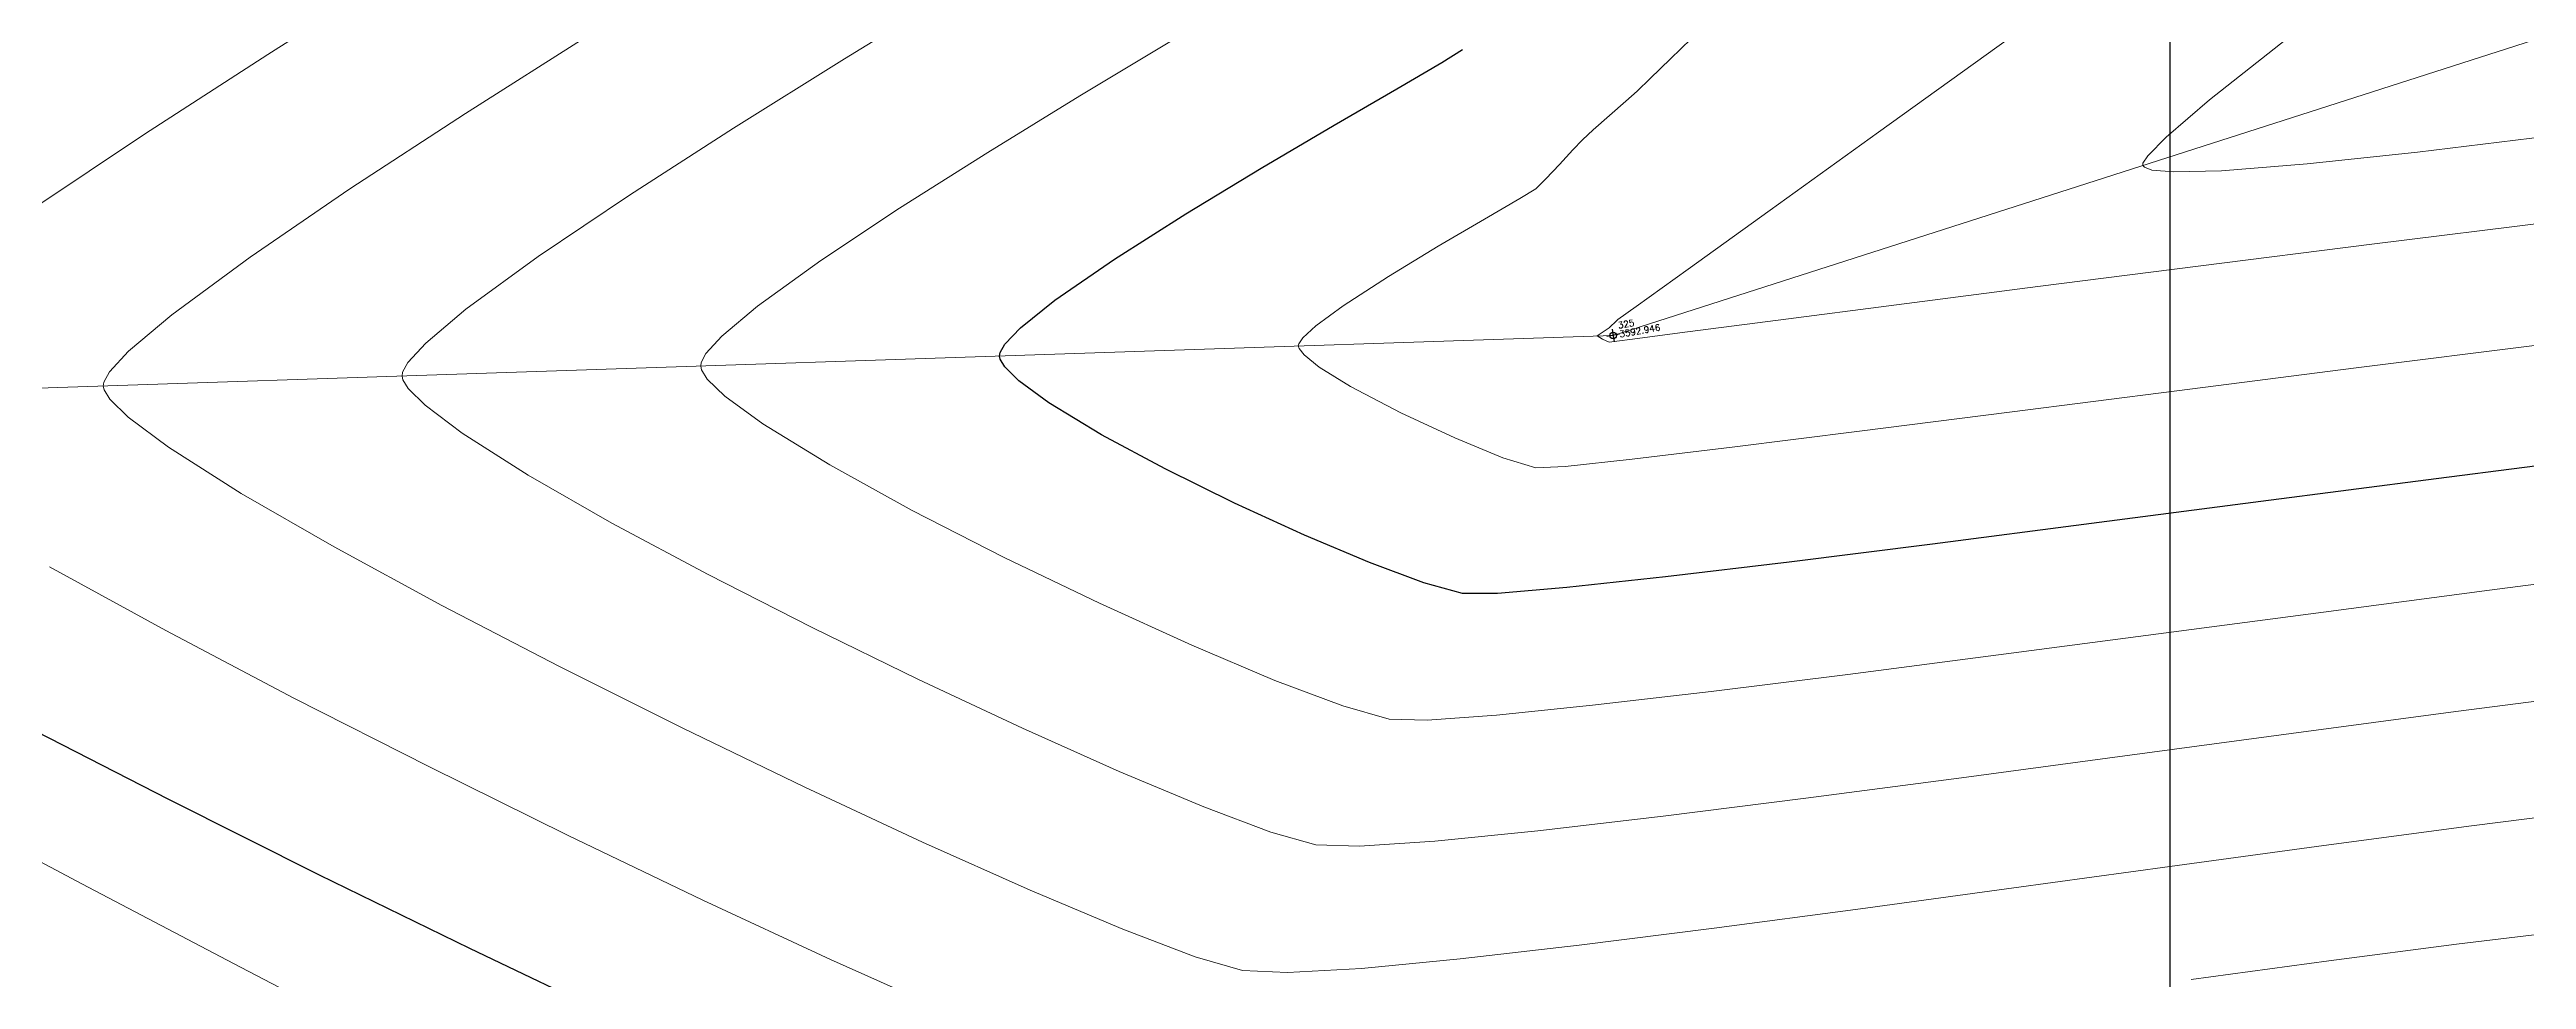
# Model space of a CAD drawing. Header units: millimetres. Extents: x 736950 to 740938, y 8500595 to 8502163.
# Drawn here: x 737866.97 to 737905.55, y 8501228.97 to 8501243.46 of the extents above; entities that cross this region are included whole.
import ezdxf

# ---------------------------------------------------------------- set-up
doc = ezdxf.new("R2010")
doc.units = ezdxf.units.MM
for name, color, linetype, lineweight in [('CONT-MJR', 80, 'Continuous', 30), ('CONT-MNR', 96, 'Continuous', 15), ('COTAS', 40, 'Continuous', 5), ('pista', 251, 'Continuous', 5), ('saiwite', 5, 'Continuous', 5)]:
    doc.layers.add(name, color=color, linetype=linetype, lineweight=lineweight)
doc.layers.add('Cuadricula Coordenadas', color=5, linetype='Continuous')
doc.styles.add('5mm', font='arial.ttf', dxfattribs={"height": 3})
doc.styles.add('COTAS', font='arial.ttf')
doc.dimstyles.new('Copy of GenDist', dxfattribs={"dimtxt": 2, "dimasz": 2, "dimexe": 0.18, "dimexo": 0.0625, "dimgap": 1, "dimtad": 2, "dimdec": 3, "dimzin": 1, "dimdsep": 46, "dimtxsty": 'COTAS', "dimcen": 0.09, "dimadec": 3, "dimazin": 0, "dimtfac": 1, "dimtdec": 3, "dimtofl": 0, "dimtmove": 0, "dimatfit": 3, "dimfxl": 1, "dimtolj": 1, "dimtzin": 0, "dimarcsym": 0})

# ---------------------------------------------------------------- blocks, each defined once
blk = doc.blocks.new('*D155')
at = {"layer": 'COTAS', "color": 0, "lineweight": -2, "transparency": 16777216}
for p, q in [((737966.6579041376, 8501242.309450852), (737966.4448905829, 8501243.199841607)), ((737894.410769413, 8501225.781604614), (737964.5416599361, 8501242.55944087)), ((737892.6367909918, 8501224.600933155), (737892.4237774368, 8501225.491323913))]:
    blk.add_line(p, q, dxfattribs=at)
at = {"layer": 'COTAS', "color": 0, "transparency": 16777216}
for points in [[(737964.4641031495, 8501242.883626089), (737964.6192167227, 8501242.235255651), (737966.4867712476, 8501243.024781588)], [(737894.3332126264, 8501226.105789833), (737894.4883261996, 8501225.457419395), (737892.4656581015, 8501225.316263894)]]:
    blk.add_solid(points, dxfattribs=at)
at = {"layer": 'Defpoints', "color": 0, "transparency": 16777216}
for p in [(737966.4867712476, 8501243.024781588), (737966.6724460351, 8501242.248666123), (737892.6513328892, 8501224.540148428)]:
    blk.add_point(p, dxfattribs=at)
at = {"layer": 'COTAS', "color": 0, "transparency": 16777216, "insert": (737929.0059539131, 8501236.13619969), "char_height": 2, "attachment_point": 5, "rotation": 13.45433814943491, "style": 'COTAS'}
blk.add_mtext('\\A1;76.110', dxfattribs=at)

msp = doc.modelspace()

# ---------------------------------------------------------------- hatches: boundary and pattern name
at = {"layer": 'pista'}
h = msp.add_hatch(dxfattribs=at)
h.set_pattern_fill('HONEY', color=256, scale=3, angle=9.94991650582834, style=0)
h.set_pattern_definition([(9.94991650582834, (1479841.21072825, -18.49207214638591), (0.4979252195647159, 0.4170677100899267), [0.375, -0.75]), (129.9499165058283, (1479841.21072825, -18.49207214638591), (-0.6101538418184378, 0.222682034283025), [0.3749999999999999, -0.7499999999999998]), (69.94991650582834, (1479841.21072825, -18.49207214638591), (-0.112228622253722, 0.6397497443729518), [-0.75, 0.375])])
h.paths.add_polyline_path([(737744.7999806425, 8501250.923935566), (737743.4751223363, 8501250.754223157), (737756.465848178, 8501242.026572531), (737763.5739612179, 8501242.006896213), (737770.002546867, 8501243.455222024), (737769.8468594846, 8501244.342704736), (737763.4750639071, 8501242.907173423), (737756.7405500773, 8501242.925815564)])
h.paths.add_polyline_path([(737794.2809870465, 8501256.017245878), (737809.7820272583, 8501263.709828075), (737823.391616501, 8501273.483615467), (737837.0791595323, 8501280.557800073), (737851.5530432165, 8501285.77819753), (737870.8510758049, 8501293.050216693, -0.9976846880626209), (737871.0089264096, 8501292.63424804), (737865.2748787645, 8501289.581801567, 0.7845063948290762), (737866.1540430214, 8501286.121818589), (737883.2588851704, 8501291.348365877), (737897.4188924351, 8501296.516943583), (737903.2981396064, 8501301.44146652, -0.5512150924587264), (737904.1219025984, 8501301.177325813), (737906.855912117, 8501297.98174819, 0.5618964424650519), (737910.2738656431, 8501298.536066804), (737914.22079628, 8501308.558674501), (737925.6412323939, 8501300.72656757, 0.340189525830376), (737928.7023693406, 8501300.894137181), (737936.9171069289, 8501306.117412793, -0.358727273887905), (737938.1716059428, 8501305.962964654), (737943.1732157968, 8501301.051021611, 0.3417074120720416), (737946.0555081918, 8501300.709858142), (737955.8779356404, 8501307.072689936), (737971.8320576148, 8501314.464803053), (737988.5677626224, 8501323.411181662), (738023.1375471824, 8501336.282937778), (738044.4246208373, 8501357.728329657), (738061.4456776979, 8501362.208386911), (738078.9085143938, 8501363.070318012), (738112.0997810266, 8501372.051506756), (738118.6561313582, 8501373.365123207), (738128.3493353954, 8501376.976906104), (738155.2251721952, 8501366.826195797), (738176.6167526407, 8501363.543890122), (738193.8053773039, 8501353.328603027), (738204.7313956148, 8501340.877429372), (738207.705198212, 8501335.751671141), (738214.35685511, 8501331.742925933), (738229.9282901662, 8501313.374534177), (738233.5603594936, 8501308.186787868), (738234.53883727, 8501308.358438132), (738230.6417003467, 8501313.924784988), (738214.9478837823, 8501332.43754055), (738208.3676942562, 8501336.403214611), (738205.4657963786, 8501341.405035153), (738194.387784551, 8501354.029418997), (738176.9261677533, 8501364.406946706), (738155.4549153853, 8501367.70147717), (738128.3514754312, 8501377.93815071), (738118.4090486554, 8501374.233504975), (738111.8936108743, 8501372.928085677), (738078.7671659255, 8501363.964436961), (738061.3074614278, 8501363.102660457), (738043.958527311, 8501358.536303693), (738022.6381405202, 8501337.057350922), (737988.196920163, 8501324.233464561), (737971.4304040315, 8501315.270615296), (737955.4419368334, 8501307.862588815), (737945.5806043665, 8501301.47455489, -0.3391433520832071), (737943.8038299843, 8501301.693147572), (737938.8116631231, 8501306.59581691, 0.3560082385246841), (737936.4342009705, 8501306.876887502), (737928.158540546, 8501301.61487459, -0.3502196171718997), (737926.1502499409, 8501301.468794718), (737914.5128481541, 8501309.44969617, 0.4302069892023044), (737913.4330382891, 8501309.014522241), (737909.4507249827, 8501298.90206584, -0.5704007069138802), (737907.5397775185, 8501298.566836312), (737904.9064502402, 8501301.644734057, 0.4931454261128044), (737902.7202336333, 8501302.131411942), (737896.9620044216, 8501297.308254998), (737882.9728831241, 8501292.20205278), (737866.0373022418, 8501287.027224885, -0.7384715771871906), (737865.6977918843, 8501288.787355538), (737871.5108758068, 8501291.881875956, 0.9119586051647783), (737870.5337161538, 8501293.892406015), (737851.2416702455, 8501286.62264278), (737836.7183275839, 8501281.384406622), (737822.9200107896, 8501274.252970394), (737809.3164408724, 8501264.483505804), (737793.8201376351, 8501256.79327439), (737778.9884914039, 8501246.402265295), (737769.846859484, 8501244.34270474), (737770.0025468671, 8501243.455222024), (737779.3594973255, 8501245.563292695)])
h.paths.add_polyline_path([(738260.5182952256, 8501271.251537092), (738234.538837269, 8501308.358438132), (738233.56035949, 8501308.186787868), (738259.6897886079, 8501270.86568047), (738269.3749442189, 8501234.589470252), (738274.5057655985, 8501215.583008338), (738279.7983711922, 8501189.602392923), (738280.7089290785, 8501189.641305126), (738275.382018582, 8501215.790318219), (738270.2441657205, 8501234.822827347)])

# ---------------------------------------------------------------- linework, layer by layer
at = {"linetype": 'Continuous', "extrusion": (-0.172787269436437, 0.9849591664230046, 0), "elevation": 8245875.056062789}
msp.add_lwpolyline([(-2195698.799162654, 0), (-2195698.599162654, 0)], dxfattribs=at)
at = {"linetype": 'Continuous', "extrusion": (0.9849591664230046, 0.172787269436437, 0), "elevation": 2195698.699162654}
msp.add_lwpolyline([(8245875.156062787, 0), (8245874.956062788, 0)], dxfattribs=at)
at = {"linetype": 'Continuous'}
msp.add_circle((737891.325392208, 8501239.004381303), 0.05, dxfattribs=at)
at = {"layer": 'CONT-MJR', "extrusion": (0.5041905595950663, -0.8635924267935737, 0), "elevation": -6969572.799800836}
msp.add_lwpolyline([(4923480.835746817, 3595), (4923481.652194894, 3595)], dxfattribs=at)
at = {"layer": 'CONT-MJR', "extrusion": (0.5300893122441954, -0.8479418146573949, 0), "elevation": -6817412.743064079}
msp.add_lwpolyline([(5132104.839335495, 3595), (5132105.218779873, 3595)], dxfattribs=at)
at = {"layer": 'CONT-MJR', "elevation": 3595}
for points in [[(737886.9776178431, 8501242.278398441), (737887.9531441089, 8501242.845625253)], [(737881.7776687597, 8501238.6322909), (737881.7665433834, 8501238.683605831)], [(737881.8485697939, 8501238.513064379), (737881.7776687597, 8501238.6322909)], [(737883.3530829855, 8501237.456785208), (737882.5367761457, 8501237.952453235)], [(737884.3445085048, 8501236.923510954), (737883.3530829855, 8501237.456785208)], [(737906.8949927476, 8501237.123433646), (737904.1455782613, 8501236.770287223)], [(737885.4267964843, 8501236.389471665), (737884.3445085048, 8501236.923510954)], [(737904.1455782613, 8501236.770287223), (737901.4142248189, 8501236.415825753)], [(737886.5156907046, 8501235.891508536), (737885.4267964843, 8501236.389471665)], [(737896.2999386222, 8501235.754610712), (737894.0641246449, 8501235.473683665)], [(737892.140609267, 8501235.243094612), (737890.6029518774, 8501235.075756816)], [(737889.5247118638, 8501234.984583542), (737888.9794486163, 8501234.982488044)], [(737890.6029518774, 8501235.075756816), (737889.5247118638, 8501234.984583542)]]:
    msp.add_lwpolyline(points, dxfattribs=at)
at = {"layer": 'CONT-MJR', "extrusion": (0.5077880196004457, -0.8614820527151202, 0), "elevation": -6948977.481569735}
msp.add_lwpolyline([(4952504.053561137, 3595.00000000001), (4952505.368841499, 3595.00000000001)], dxfattribs=at)
at = {"layer": 'CONT-MJR', "extrusion": (0.5182036128730338, -0.8552572803579838, 0), "elevation": -6888373.668953063}
msp.add_lwpolyline([(5036454.979985136, 3595), (5036456.357080527, 3595)], dxfattribs=at)
at = {"layer": 'CONT-MJR', "extrusion": (-0.5359734678189108, 0.8442348262149407, 0), "elevation": 6781557.027512983}
msp.add_lwpolyline([(-5179386.183392975, 3595), (-5179387.497680812, 3595)], dxfattribs=at)
at = {"layer": 'CONT-MJR', "extrusion": (0.5677179317380503, -0.8232231471375612, 0), "elevation": -6579507.978871259}
msp.add_lwpolyline([(5433748.195590737, 3595.000000000013), (5433749.323450829, 3595.000000000013)], dxfattribs=at)
at = {"layer": 'CONT-MJR', "extrusion": (0.6246386211635455, -0.7809139472124345, 0), "elevation": -6177826.54710595}
msp.add_lwpolyline([(5886424.701140453, 3595.00000000001), (5886425.388212192, 3595.00000000001)], dxfattribs=at)
at = {"layer": 'CONT-MJR', "extrusion": (-0.7222271208618822, 0.6916559736542123, 0), "elevation": 5347014.363924692}
msp.add_lwpolyline([(-6650185.659433842, 3595.00000000001), (-6650186.012459091, 3595.00000000001)], dxfattribs=at)
at = {"layer": 'CONT-MJR', "extrusion": (0.9899330474574939, -0.1415364318877622, 0), "elevation": -472781.4440861759}
msp.add_lwpolyline([(8520094.269617042, 3595), (8520094.323061103, 3595)], dxfattribs=at)
at = {"layer": 'CONT-MJR', "extrusion": (0.8718470826247731, -0.4897781788919066, 0), "elevation": -3520401.154616362}
msp.add_lwpolyline([(7773178.582684574, 3595.00000000001), (7773178.733538314, 3595.00000000001)], dxfattribs=at)
at = {"layer": 'CONT-MJR', "extrusion": (0.7039110827581418, 0.7102881018081749, 0), "elevation": 6557731.77743739}
msp.add_lwpolyline([(5460007.00220724, 3595.000000000003), (5460007.308937013, 3595.000000000003)], dxfattribs=at)
at = {"layer": 'CONT-MJR', "extrusion": (0.5911236187314328, 0.8065809738506458, 0), "elevation": 7293116.581963651}
msp.add_lwpolyline([(4430120.527050869, 3595.000000000011), (4430121.110178735, 3595.000000000011)], dxfattribs=at)
at = {"layer": 'CONT-MJR', "extrusion": (0.1288036503469023, -0.9916701163478272, 0), "elevation": -8335377.709834021}
msp.add_lwpolyline([(1826745.064117927, 3595.000000000013), (1826742.402211548, 3595.000000000013)], dxfattribs=at)
at = {"layer": 'CONT-MJR', "extrusion": (0.1275986070337301, -0.9918258897019435, 0), "elevation": -8337591.175875238}
msp.add_lwpolyline([(1816612.989495226, 3595.000000000013), (1816610.494548066, 3595.000000000013)], dxfattribs=at)
at = {"layer": 'CONT-MJR', "extrusion": (-0.3874829219821705, -0.9218768817863691, 0), "elevation": -8123011.258185327}
msp.add_lwpolyline([(-2613842.106563606, 3595), (-2613843.203504276, 3595)], dxfattribs=at)
at = {"layer": 'CONT-MJR', "extrusion": (0.3480107779277423, 0.9374905324567964, 0), "elevation": 8226620.576266584}
msp.add_lwpolyline([(2266758.091541417, 3595), (2266758.997511148, 3595)], dxfattribs=at)
at = {"layer": 'CONT-MJR', "extrusion": (-0.2693313036820477, -0.9630475839006756, 0), "elevation": -8385830.410864532}
msp.add_lwpolyline([(-1579026.501896011, 3595.000000000013), (-1579027.12821566, 3595.000000000013)], dxfattribs=at)
at = {"layer": 'CONT-MJR', "extrusion": (0.1190267609818892, -0.9928910464749697, 0), "elevation": -8352971.445395397}
msp.add_lwpolyline([(1744522.932293293, 3595.000000000013), (1744520.995005827, 3595.000000000013)], dxfattribs=at)
at = {"layer": 'CONT-MJR', "extrusion": (-0.4572022776383833, -0.8893627366391481, 0), "elevation": -7898034.062290788}
msp.add_lwpolyline([(-3230549.492786753, 3600), (-3230552.054968072, 3600)], dxfattribs=at)
at = {"layer": 'CONT-MJR', "extrusion": (0.447921485801616, 0.8940728955500623, 0), "elevation": 7931228.207922033}
msp.add_lwpolyline([(3148173.225167457, 3600), (3148175.850919394, 3600)], dxfattribs=at)
at = {"layer": 'CONT-MJR', "extrusion": (-0.4394149134116072, -0.898284216643858, 0), "elevation": -7960752.865122201}
msp.add_lwpolyline([(-3072746.872143553, 3600), (-3072749.47925277, 3600)], dxfattribs=at)
at = {"layer": 'CONT-MJR', "extrusion": (-0.4308695064777999, -0.9024142443399137, 0), "elevation": -7989557.748767694}
msp.add_lwpolyline([(-2997050.462775363, 3600.000000000013), (-2997052.96898897, 3600.000000000013)], dxfattribs=at)
at = {"layer": 'CONT-MNR', "extrusion": (0.5360877607270955, -0.8441622550189083, 0), "elevation": -6780865.511211639}
msp.add_lwpolyline([(5180294.842771489, 3599), (5180297.257233769, 3599)], dxfattribs=at)
at = {"layer": 'CONT-MNR'}
for points, elevation in [([(737879.3499815011, 8501243.314456403), (737881.0898328733, 8501244.381858397)], 3597), ([(737873.4469082474, 8501242.460568907), (737875.3962718169, 8501243.698124398)], 3598), ([(737892.2171729599, 8501243.311893452), (737892.5420670365, 8501243.62393919)], 3594), ([(737883.0198960584, 8501242.735158544), (737884.4196176213, 8501243.576142859)], 3596), ([(737891.902161318, 8501243.005761035), (737892.2171729599, 8501243.311893452)], 3594), ([(737891.6997762056, 8501242.811546868), (737891.902161318, 8501243.005761035)], 3594), ([(737881.5857713094, 8501241.85625409), (737883.0198960584, 8501242.735158544)], 3596), ([(737891.2676416059, 8501242.429868793), (737891.5224524651, 8501242.653506048)], 3594), ([(737891.5224524651, 8501242.653506048), (737891.6997762056, 8501242.811546868)], 3594), ([(737876.0020033019, 8501241.190581039), (737877.622775772, 8501242.234212536)], 3597), ([(737890.8466349216, 8501242.05367537), (737891.0156127256, 8501242.207602702)], 3594), ([(737893.7698616264, 8501240.955886008), (737895.4590424505, 8501242.171347583)], 3593), ([(737890.4872665295, 8501241.6678771), (737890.6967603423, 8501241.896329336)], 3594), ([(737903.8555239416, 8501241.859082181), (737902.1352447362, 8501241.675373474)], 3592), ([(737890.2762606668, 8501241.441391228), (737890.4872665295, 8501241.6678771)], 3594), ([(737899.5764551564, 8501241.65180637), (737899.5781339238, 8501241.687069755)], 3592), ([(737899.6002767915, 8501241.62359929), (737899.5764551564, 8501241.65180637)], 3592), ([(737900.0595963869, 8501241.551610744), (737899.7176767732, 8501241.581343595)], 3592), ([(737900.8010172178, 8501241.56989428), (737900.0595963869, 8501241.551610744)], 3592), ([(737874.5814517065, 8501240.23301615), (737876.0020033019, 8501241.190581039)], 3597), ([(737889.8709123173, 8501241.136167968), (737890.1218499396, 8501241.289944274)], 3594), ([(737877.9951696834, 8501239.459021313), (737878.9815889484, 8501240.17148533)], 3596), ([(737887.8237138178, 8501239.922932537), (737888.5987309687, 8501240.392760212)], 3594), ([(737891.6824454088, 8501239.455125248), (737892.4917618793, 8501240.036796886)], 3593), ([(737897.9422913012, 8501239.767386617), (737895.7368831097, 8501239.482803574)], 3593), ([(737895.7368831097, 8501239.482803574), (737893.8929501149, 8501239.24285432)], 3593), ([(737868.200001538, 8501238.757694941), (737868.8732757926, 8501239.326267881)], 3598), ([(737886.4899366258, 8501238.968368834), (737886.6916792424, 8501239.153919142)], 3594), ([(737891.0740884446, 8501238.995948061), (737891.1682129196, 8501239.062922852)], 3593), ([(737891.1605996855, 8501238.944288524), (737891.0740884446, 8501238.995948061)], 3593), ([(737891.2637306388, 8501239.121478477), (737891.3008638417, 8501239.160607021)], 3593), ([(737892.4838637806, 8501239.058322428), (737891.5829955715, 8501238.939991476)], 3593), ([(737893.8929501149, 8501239.24285432), (737892.4838637806, 8501239.058322428)], 3593), ([(737886.4320647477, 8501238.799186017), (737886.4203159141, 8501238.839776944)], 3594), ([(737886.427201096, 8501238.875513503), (737886.4899366258, 8501238.968368834)], 3594), ([(737886.5101763994, 8501238.69952263), (737886.4320647477, 8501238.799186017)], 3594), ([(737886.7463683953, 8501238.511480184), (737886.5101763994, 8501238.69952263)], 3594), ([(737891.2637169515, 8501238.898645043), (737891.1605996855, 8501238.944288524)], 3593), ([(737891.5829955715, 8501238.939991476), (737891.2637169515, 8501238.898645043)], 3593), ([(737905.7991488285, 8501238.864355719), (737902.8983466832, 8501238.498068893)], 3594), ([(737867.8052257912, 8501238.215092488), (737867.8142465075, 8501238.276693158)], 3598), ([(737867.8142465075, 8501238.276693158), (737867.9026238052, 8501238.435685517)], 3598), ([(737872.458998322, 8501238.3712636), (737872.4674024741, 8501238.43066337)], 3597), ([(737872.4674024741, 8501238.43066337), (737872.5502541366, 8501238.581946393)], 3597), ([(737872.5559582654, 8501238.175303891), (737872.4719632976, 8501238.31353648)], 3597), ([(737877.1263969487, 8501238.467492564), (737877.1127708524, 8501238.527434718)], 3596), ([(737902.8983466832, 8501238.498068893), (737900.1049301085, 8501238.14186964)], 3594), ([(737878.0805592302, 8501237.627360022), (737877.4871229723, 8501238.060610773)], 3596), ([(737888.0177454505, 8501237.79844061), (737887.2344409134, 8501238.210239971)], 3594), ([(737900.1049301085, 8501238.14186964), (737897.499650089, 8501237.808687484)], 3594), ([(737879.1224702314, 8501236.98761977), (737878.0805592302, 8501237.627360022)], 3596), ([(737895.1632576095, 8501237.51145195), (737893.1765036545, 8501237.263092564)], 3594), ([(737897.499650089, 8501237.808687484), (737895.1632576095, 8501237.51145195)], 3594), ([(737869.955993057, 8501236.542637944), (737868.8233629662, 8501237.262642073)], 3598), ([(737889.6072367547, 8501237.099799933), (737888.8573175208, 8501237.407025939)], 3594), ([(737891.6201392089, 8501237.076538851), (737890.574915257, 8501236.964720335)], 3594), ([(737893.1765036545, 8501237.263092564), (737891.6201392089, 8501237.076538851)], 3594), ([(737871.4003130848, 8501235.708809447), (737869.955993057, 8501236.542637944)], 3598), ([(737873.0783097498, 8501234.797677774), (737871.4003130848, 8501235.708809447)], 3598), ([(737883.323790205, 8501234.831084995), (737881.8404590758, 8501235.546024123)], 3596), ([(737874.9119697532, 8501233.845764112), (737873.0783097498, 8501234.797677774)], 3598), ([(737870.7763238511, 8501233.355633404), (737868.7777811018, 8501234.407494187)], 3599), ([(737894.9799332956, 8501233.722672878), (737892.8503716373, 8501233.457004633)], 3596), ([(737887.8373144486, 8501233.024409544), (737887.1146501424, 8501233.23119998)], 3596), ([(737891.0037565915, 8501233.241668181), (737889.5076604901, 8501233.089339517)], 3596), ([(737892.8503716373, 8501233.457004633), (737891.0037565915, 8501233.241668181)], 3596), ([(737906.9162783041, 8501233.464778353), (737904.4539131547, 8501233.14473307)], 3597), ([(737883.6315001007, 8501232.212298976), (737882.1245541472, 8501232.885333296)], 3597), ([(737888.4296556652, 8501233.01269464), (737887.8373144486, 8501233.024409544)], 3596), ([(737889.5076604901, 8501233.089339517), (737888.4296556652, 8501233.01269464)], 3596), ([(737901.8883004142, 8501232.80257805), (737899.2948458754, 8501232.453287829)], 3597), ([(737884.9471279123, 8501231.661004039), (737883.6315001007, 8501232.212298976)], 3597), ([(737896.7489553302, 8501232.111836927), (737894.3260345708, 8501231.793199882)], 3597), ([(737894.3260345708, 8501231.793199882), (737892.1014893891, 8501231.512351222)], 3597), ([(737890.1507255774, 8501231.28426548), (737888.5491489271, 8501231.123917181)], 3597), ([(737904.6963994512, 8501231.363765558), (737902.394224806, 8501231.057169123)], 3598), ([(737906.8318292238, 8501231.635083888), (737904.6963994512, 8501231.363765558)], 3598), ([(737877.1435335969, 8501230.207078684), (737875.0355874804, 8501231.219304632)], 3599), ([(737882.242977165, 8501230.36071332), (737880.5667968008, 8501231.110543063)], 3598), ([(737887.3721652312, 8501231.046280859), (737886.6951802808, 8501231.066331044)], 3597), ([(737888.5491489271, 8501231.123917181), (737887.3721652312, 8501231.046280859)], 3597), ([(737899.994286575, 8501230.729827706), (737897.5655660458, 8501230.396274438)], 3598), ([(737869.9437908076, 8501229.16193152), (737867.4709625066, 8501230.46221284)], 3601), ([(737879.1351727399, 8501229.280306384), (737877.1435335969, 8501230.207078684)], 3599), ([(737883.6847543714, 8501229.752707528), (737882.242977165, 8501230.36071332)], 3598), ([(737897.5655660458, 8501230.396274438), (737895.1770445055, 8501230.071042448)], 3598), ([(737884.8141151203, 8501229.323046874), (737883.6847543714, 8501229.752707528)], 3598), ([(737895.1770445055, 8501230.071042448), (737892.8977032411, 8501229.768664867)], 3598), ([(737890.7965235402, 8501229.503674818), (737888.9424866894, 8501229.290605433)], 3598), ([(737885.5530461131, 8501229.108252546), (737884.8141151203, 8501229.323046874)], 3598), ([(737888.9424866894, 8501229.290605433), (737887.4045739765, 8501229.14398984)], 3598)]:
    msp.add_lwpolyline(points, dxfattribs=dict(at, elevation=elevation))
at = {"layer": 'CONT-MNR', "extrusion": (-0.5843429320877019, 0.8115068315911748, 0), "elevation": 6467632.102948488}
msp.add_lwpolyline([(-5566447.982805923, 3593), (-5566450.499802233, 3593)], dxfattribs=at)
at = {"layer": 'CONT-MNR', "extrusion": (0.6189160694293149, -0.7854571274119089, 0), "elevation": -6220663.101483037}
msp.add_lwpolyline([(5841144.999534888, 3592.000000000013), (5841146.62626907, 3592.000000000013)], dxfattribs=at)
at = {"layer": 'CONT-MNR', "extrusion": (0.543884723709023, -0.839159941439032, 0), "elevation": -6732586.47804238}
msp.add_lwpolyline([(5242885.377082113, 3599.000000000003), (5242887.663765573, 3599.000000000003)], dxfattribs=at)
at = {"layer": 'CONT-MNR', "extrusion": (0.5302602253750369, -0.8478349446591685, 0), "elevation": -6816383.084625504}
msp.add_lwpolyline([(5133469.056552662, 3597.000000000013), (5133471.093748393, 3597.000000000013)], dxfattribs=at)
at = {"layer": 'CONT-MNR', "extrusion": (0.5467582474921935, -0.8372905223393283, 0), "elevation": -6714571.347640442}
msp.add_lwpolyline([(5265936.725363655, 3598), (5265938.873029006, 3598)], dxfattribs=at)
at = {"layer": 'CONT-MNR', "extrusion": (-0.6504698567762126, 0.7595320700441381, 0), "elevation": 5976984.338328624}
msp.add_lwpolyline([(-6090260.394828323, 3592), (-6090261.28726168, 3592)], dxfattribs=at)
at = {"layer": 'CONT-MNR', "extrusion": (0.5552581487566187, -0.8316780556437525, 0), "elevation": -6660589.06373147}
msp.add_lwpolyline([(5334050.892209006, 3599), (5334052.969894592, 3599)], dxfattribs=at)
at = {"layer": 'CONT-MNR', "extrusion": (0.6614336620357513, -0.7500036738083191, 0), "elevation": -5887896.930996367}
msp.add_lwpolyline([(6176428.737807247, 3594), (6176429.073844104, 3594)], dxfattribs=at)
at = {"layer": 'CONT-MNR', "extrusion": (-0.712354657592589, 0.7018196647331459, 0), "elevation": 5440692.418257348}
msp.add_lwpolyline([(-6573771.682347334, 3592), (-6573772.088181716, 3592)], dxfattribs=at)
at = {"layer": 'CONT-MNR', "extrusion": (0.1206864702650526, -0.9926906748302629, 0), "elevation": -8350048.506269412}
msp.add_lwpolyline([(1758497.199021708, 3592), (1758495.149142057, 3592)], dxfattribs=at)
at = {"layer": 'CONT-MNR', "extrusion": (-0.534266933927344, 0.8453158245956803, 0), "elevation": 6792008.537375255}
msp.add_lwpolyline([(-5165673.773613493, 3596), (-5165675.402245917, 3596)], dxfattribs=at)
at = {"layer": 'CONT-MNR', "extrusion": (0.7240891782509933, -0.6897063592136884, 0), "elevation": -5329061.92885593}
msp.add_lwpolyline([(6664585.164786254, 3594), (6664585.382088265, 3594)], dxfattribs=at)
at = {"layer": 'CONT-MNR', "extrusion": (0.8422642887747077, -0.5390648085850491, 0), "elevation": -3961213.759411376}
msp.add_lwpolyline([(7558067.978103464, 3592.000000000006), (7558068.117843659, 3592.000000000006)], dxfattribs=at)
at = {"layer": 'CONT-MNR', "extrusion": (-0.7002220112390058, 0.7139251606270798, 0), "elevation": 5552563.148257877}
msp.add_lwpolyline([(-6479554.597839715, 3594.000000000003), (-6479554.81412391, 3594.000000000003)], dxfattribs=at)
at = {"layer": 'CONT-MNR', "extrusion": (-0.3386606016068698, -0.9409086017883315, 0), "elevation": -8248788.892080788}
msp.add_lwpolyline([(-2184739.396723904, 3592.000000000006), (-2184739.521496897, 3592.000000000006)], dxfattribs=at)
at = {"layer": 'CONT-MNR', "extrusion": (0.07881048126859096, -0.9968896167792165, 0), "elevation": -8416645.13350281}
msp.add_lwpolyline([(1405593.924641477, 3592), (1405592.586251052, 3592)], dxfattribs=at)
at = {"layer": 'CONT-MNR', "extrusion": (0.5636867294100494, -0.8259886628077906, 0), "elevation": -6606000.465916286}
msp.add_lwpolyline([(5401508.630225707, 3598.00000000001), (5401510.513032597, 3598.00000000001)], dxfattribs=at)
at = {"layer": 'CONT-MNR', "extrusion": (0.5529736804395501, -0.8331987210390679, 0), "elevation": -6675194.781959303}
msp.add_lwpolyline([(5315761.88966832, 3596.000000000013), (5315763.362874616, 3596.000000000013)], dxfattribs=at)
at = {"layer": 'CONT-MNR', "extrusion": (0.5026103200062269, -0.8645130804234477, 0), "elevation": -6978563.097902515}
msp.add_lwpolyline([(4910726.338471623, 3594.000000000013), (4910726.973215153, 3594.000000000013)], dxfattribs=at)
at = {"layer": 'CONT-MNR', "extrusion": (0.5838265766720739, -0.8118783950637972, 0), "elevation": -6471171.869709393}
msp.add_lwpolyline([(5562328.840091968, 3593.00000000001), (5562330.414342197, 3593.00000000001)], dxfattribs=at)
at = {"layer": 'CONT-MNR', "extrusion": (0.5059814180947427, -0.8625443783034198, 0), "elevation": -6959339.189799443}
msp.add_lwpolyline([(4937931.332142707, 3594.000000000007), (4937932.170867392, 3594.000000000007)], dxfattribs=at)
at = {"layer": 'CONT-MNR', "extrusion": (0.1232056815223392, -0.9923811566331839, 0), "elevation": -8345556.948320525}
msp.add_lwpolyline([(1779685.167688603, 3593.000000000003), (1779682.296206232, 3593.000000000003)], dxfattribs=at)
at = {"layer": 'CONT-MNR', "extrusion": (-0.5930335865529845, 0.8051777227544885, 0), "elevation": 6407427.496990727}
msp.add_lwpolyline([(-5635636.026877549, 3598.00000000001), (-5635637.542363424, 3598.00000000001)], dxfattribs=at)
at = {"layer": 'CONT-MNR', "extrusion": (0.5894559842990534, -0.8078004967651568, 0), "elevation": -6432361.495651517}
msp.add_lwpolyline([(5607160.988181463, 3597.000000000003), (5607162.382762318, 3597.000000000003)], dxfattribs=at)
at = {"layer": 'CONT-MNR', "extrusion": (0.1251057285247215, -0.9921434153842371, 0), "elevation": -8342133.802146845}
msp.add_lwpolyline([(1795659.622581626, 3593.00000000001), (1795656.892891391, 3593.00000000001)], dxfattribs=at)
at = {"layer": 'CONT-MNR', "extrusion": (0.5434018259940507, -0.8394727246946927, 0), "elevation": -6735589.450602619}
msp.add_lwpolyline([(5239025.161220466, 3594.000000000006), (5239025.999227146, 3594.000000000006)], dxfattribs=at)
at = {"layer": 'CONT-MNR', "extrusion": (0.1266759550725212, -0.9919441528667149, 0), "elevation": -8339281.152791347}
msp.add_lwpolyline([(1808858.729864844, 3593.000000000003), (1808856.216102435, 3593.000000000003)], dxfattribs=at)
at = {"layer": 'CONT-MNR', "extrusion": (0.6435841868322417, -0.765375329142168, 0), "elevation": -6031755.224826714}
msp.add_lwpolyline([(6036012.573209818, 3597.000000000006), (6036013.391792636, 3597.000000000006)], dxfattribs=at)
at = {"layer": 'CONT-MNR', "extrusion": (0.6430014792538146, -0.7658649343568397, 0), "elevation": -6036344.557832189}
msp.add_lwpolyline([(6031423.706775219, 3596), (6031424.429975591, 3596)], dxfattribs=at)
at = {"layer": 'CONT-MNR', "extrusion": (-0.59059002729476, 0.8069717588986461, 0), "elevation": 6424471.391476886}
msp.add_lwpolyline([(-5616200.78540469, 3594.000000000003), (-5616201.316465186, 3594.000000000003)], dxfattribs=at)
at = {"layer": 'CONT-MNR', "extrusion": (-0.5834928154281338, 0.8121183007073228, 0), "elevation": 6473457.644931294}
msp.add_lwpolyline([(-5559667.135290101, 3593.000000000006), (-5559667.483553397, 3593.000000000006)], dxfattribs=at)
at = {"layer": 'CONT-MNR', "extrusion": (0.7396947239238166, -0.6729425795707006, 0), "elevation": -5175041.64794204}
msp.add_lwpolyline([(6784870.411914168, 3596), (6784870.779431668, 3596)], dxfattribs=at)
at = {"layer": 'CONT-MNR', "extrusion": (0.5226431979713724, -0.852551516105776, 0), "elevation": -6862090.4519629}
msp.add_lwpolyline([(5072205.004746142, 3593.000000000013), (5072205.116783619, 3593.000000000013)], dxfattribs=at)
at = {"layer": 'CONT-MNR', "extrusion": (-0.6641306368908503, 0.7476165441875625, 0), "elevation": 5865610.822966076}
msp.add_lwpolyline([(-6197593.122433272, 3593), (-6197593.180898177, 3593)], dxfattribs=at)
at = {"layer": 'CONT-MNR', "extrusion": (0.6900724161421332, -0.7237403266916654, 0), "elevation": -5643491.172483365}
msp.add_lwpolyline([(6400512.397340916, 3593), (6400512.473392005, 3593)], dxfattribs=at)
at = {"layer": 'CONT-MNR', "extrusion": (0.7346462073762978, -0.6784504034840142, 0), "elevation": -5225596.790597367}
msp.add_lwpolyline([(6746009.351031001, 3598), (6746009.789350045, 3598)], dxfattribs=at)
at = {"layer": 'CONT-MNR', "extrusion": (0.7357993638965339, -0.6771995984120607, 0), "elevation": -5214109.200585511}
msp.add_lwpolyline([(6754892.935640214, 3597.000000000003), (6754893.346348329, 3597.000000000003)], dxfattribs=at)
at = {"layer": 'CONT-MNR', "extrusion": (0.8831870714459451, -0.4690208916783295, 0), "elevation": -3335574.967797994}
msp.add_lwpolyline([(7854263.792759002, 3596.000000000013), (7854263.950148514, 3596.000000000013)], dxfattribs=at)
at = {"layer": 'CONT-MNR', "extrusion": (0.9819413332965358, -0.1891856706091179, 0), "elevation": -883751.3955250642}
msp.add_lwpolyline([(8487315.338263698, 3594), (8487315.374657478, 3594)], dxfattribs=at)
at = {"layer": 'CONT-MNR', "extrusion": (0.9741510991609481, 0.2258974014979294, 0), "elevation": 2639202.35580047}
msp.add_lwpolyline([(8114808.070167639, 3598), (8114808.131611918, 3598)], dxfattribs=at)
at = {"layer": 'CONT-MNR', "extrusion": (0.9756952037845991, 0.2191320818860849, 0), "elevation": 2582832.682154275}
msp.add_lwpolyline([(8132925.917799671, 3597.00000000001), (8132925.976964789, 3597.00000000001)], dxfattribs=at)
at = {"layer": 'CONT-MNR', "extrusion": (0.991321961038939, -0.1314563408965589, 0), "elevation": -386067.9234676675}
msp.add_lwpolyline([(8524463.073552547, 3596), (8524463.129752802, 3596)], dxfattribs=at)
at = {"layer": 'CONT-MNR', "extrusion": (0.8503835319487335, 0.5261633288156801, 0), "elevation": 5100518.488001421}
msp.add_lwpolyline([(6841069.141434205, 3596.000000000003), (6841069.308842802, 3596.000000000003)], dxfattribs=at)
at = {"layer": 'CONT-MNR', "extrusion": (0.6963362831402954, 0.7177156684804635, 0), "elevation": 6615282.624378939}
msp.add_lwpolyline([(5390134.279289379, 3596.00000000001), (5390134.659163711, 3596.00000000001)], dxfattribs=at)
at = {"layer": 'CONT-MNR', "extrusion": (-0.5252198149697818, -0.8509665950923739, 0), "elevation": -7621822.73057872}
msp.add_lwpolyline([(-3837101.372341966, 3594), (-3837101.945892703, 3594)], dxfattribs=at)
at = {"layer": 'CONT-MNR', "extrusion": (0.8482403683882803, 0.5296114400544183, 0), "elevation": 5128242.252340603}
msp.add_lwpolyline([(6820309.974953206, 3598.000000000013), (6820310.146307812, 3598.000000000013)], dxfattribs=at)
at = {"layer": 'CONT-MNR', "extrusion": (0.6988733923057576, 0.7152453995147698, 0), "elevation": 6596147.625986974}
msp.add_lwpolyline([(5413532.021386381, 3598.000000000013), (5413532.418793103, 3598.000000000013)], dxfattribs=at)
at = {"layer": 'CONT-MNR', "extrusion": (0.7045771050947365, 0.7096274395598867, 0), "elevation": 6552599.988835592}
msp.add_lwpolyline([(5466162.801635071, 3597), (5466163.170670304, 3597)], dxfattribs=at)
at = {"layer": 'CONT-MNR', "extrusion": (0.6003301916231982, 0.7997522497784262, 0), "elevation": 7241851.478779841}
msp.add_lwpolyline([(4513433.61932602, 3597.000000000003), (4513434.340605993, 3597.000000000003)], dxfattribs=at)
at = {"layer": 'CONT-MNR', "extrusion": (0.5980097445822224, 0.8014888304803164, 0), "elevation": 7254899.457865164}
msp.add_lwpolyline([(4492429.103780392, 3598.000000000013), (4492429.888897236, 3598.000000000013)], dxfattribs=at)
at = {"layer": 'CONT-MNR', "extrusion": (-0.5357219397824733, -0.844394459500833, 0), "elevation": -7573692.795253827}
msp.add_lwpolyline([(-3931242.006932104, 3597.000000000006), (-3931243.228278875, 3597.000000000006)], dxfattribs=at)
at = {"layer": 'CONT-MNR', "extrusion": (0.4225435832912614, 0.9063426064239619, 0), "elevation": 8016823.871154407}
msp.add_lwpolyline([(2923363.20618209, 3594), (2923364.132511784, 3594)], dxfattribs=at)
at = {"layer": 'CONT-MNR', "extrusion": (-0.2957363493229401, -0.9552696015728439, 0), "elevation": -8339194.155849698}
msp.add_lwpolyline([(-1809240.775083549, 3594), (-1809241.313513776, 3594)], dxfattribs=at)
at = {"layer": 'CONT-MNR', "extrusion": (-0.4969173319203893, -0.8677978827106698, 0), "elevation": -7744017.910794538}
msp.add_lwpolyline([(-3584084.555527367, 3597.000000000007), (-3584086.058012651, 3597.000000000007)], dxfattribs=at)
at = {"layer": 'CONT-MNR', "extrusion": (-0.4825888640792366, -0.8758470119071665, 0), "elevation": -7801875.260662157}
msp.add_lwpolyline([(-3456331.608923821, 3596.00000000001), (-3456333.076559586, 3596.00000000001)], dxfattribs=at)
at = {"layer": 'CONT-MNR', "extrusion": (0.05320506171535888, -0.9985836076202458, 0), "elevation": -8449936.363887483}
msp.add_lwpolyline([(1189154.269692691, 3594.000000000013), (1189153.815717211, 3594.000000000013)], dxfattribs=at)
at = {"layer": 'CONT-MNR', "extrusion": (0.4722934283546885, 0.8814413863286513, 0), "elevation": 7841835.175213148}
msp.add_lwpolyline([(3364682.027147846, 3597.000000000003), (3364683.727880838, 3597.000000000003)], dxfattribs=at)
at = {"layer": 'CONT-MNR', "extrusion": (-0.4556683566311682, -0.8901496215609208, 0), "elevation": -7903601.009723591}
msp.add_lwpolyline([(-3216918.789549962, 3596), (-3216920.398902378, 3596)], dxfattribs=at)
at = {"layer": 'CONT-MNR', "extrusion": (0.4810685748518245, 0.8766829679479547, 0), "elevation": 7807852.89293809}
msp.add_lwpolyline([(3442799.730833258, 3599), (3442801.794635412, 3599)], dxfattribs=at)
at = {"layer": 'CONT-MNR', "extrusion": (-0.4541164222619046, -0.8909423522495984, 0), "elevation": -7909192.722990602}
msp.add_lwpolyline([(-3203142.660332573, 3597.000000000006), (-3203144.47529527, 3597.000000000006)], dxfattribs=at)
at = {"layer": 'CONT-MNR', "extrusion": (0.1282195971970851, -0.9917458015512933, 0), "elevation": -8336450.275286656}
msp.add_lwpolyline([(1821841.645746059, 3596), (1821839.093973476, 3596)], dxfattribs=at)
at = {"layer": 'CONT-MNR', "extrusion": (-0.4135814731125579, -0.9104671136828868, 0), "elevation": -8045269.611436726}
msp.add_lwpolyline([(-2844133.145563503, 3596.00000000001), (-2844134.724669917, 3596.00000000001)], dxfattribs=at)
at = {"layer": 'CONT-MNR', "extrusion": (0.1304626751594952, -0.99145322148361, 0), "elevation": -8332307.804974219}
msp.add_lwpolyline([(1840692.130646197, 3596.000000000013), (1840689.522732141, 3596.000000000013)], dxfattribs=at)
at = {"layer": 'CONT-MNR', "extrusion": (0.4388095524977985, 0.8985800891610508, 0), "elevation": 7962828.299775479}
msp.add_lwpolyline([(3067377.802475457, 3597.00000000001), (3067379.647214323, 3597.00000000001)], dxfattribs=at)
at = {"layer": 'CONT-MNR', "extrusion": (0.1312344010833738, -0.9913513665559192, 0), "elevation": -8330872.453924989}
msp.add_lwpolyline([(1847174.986936543, 3596.00000000001), (1847172.391522249, 3596.00000000001)], dxfattribs=at)
at = {"layer": 'CONT-MNR', "extrusion": (0.3893876398726919, 0.9210739741814307, 0), "elevation": 8117588.755557851}
msp.add_lwpolyline([(2630627.656022992, 3596), (2630629.062798633, 3596)], dxfattribs=at)
at = {"layer": 'CONT-MNR', "extrusion": (0.1282840230468296, -0.9917374700145803, 0), "elevation": -8336331.887514334}
msp.add_lwpolyline([(1822372.927813824, 3596.000000000013), (1822370.56334136, 3596.000000000013)], dxfattribs=at)
at = {"layer": 'CONT-MNR', "extrusion": (0.1305764961723379, -0.9914382374345644, 0), "elevation": -8332096.43153677}
msp.add_lwpolyline([(1841643.489696195, 3596.000000000013), (1841640.975431771, 3596.000000000013)], dxfattribs=at)
at = {"layer": 'CONT-MNR', "extrusion": (-0.4474080288516322, -0.8943299479046295, 0), "elevation": -7933039.182310758}
msp.add_lwpolyline([(-3143614.509016121, 3598.000000000013), (-3143616.646158061, 3598.000000000013)], dxfattribs=at)
at = {"layer": 'CONT-MNR', "extrusion": (-0.4241030563245836, -0.9056139340889954, 0), "elevation": -8011773.022124127}
msp.add_lwpolyline([(-2937162.515485484, 3597), (-2937164.305378314, 3597)], dxfattribs=at)
at = {"layer": 'CONT-MNR', "extrusion": (-0.3530567270885502, -0.9356019171942311, 0), "elevation": -8214286.119285203}
msp.add_lwpolyline([(-2311048.981684292, 3596), (-2311050.111856248, 3596)], dxfattribs=at)
at = {"layer": 'CONT-MNR', "extrusion": (-0.4536417113825869, -0.8911841547592044, 0), "elevation": -7910893.424201661}
msp.add_lwpolyline([(-3198932.934987617, 3599.000000000003), (-3198935.304192579, 3599.000000000003)], dxfattribs=at)
at = {"layer": 'CONT-MNR', "extrusion": (-0.4352793342316332, -0.9002954521660466, 0), "elevation": -7974803.840684164}
msp.add_lwpolyline([(-3036101.721493715, 3598.00000000001), (-3036103.844071118, 3598.00000000001)], dxfattribs=at)
at = {"layer": 'CONT-MNR', "extrusion": (0.1321915522192896, -0.9912241893345092, 0), "elevation": -8329083.197079391}
msp.add_lwpolyline([(1855219.949316728, 3597), (1855217.360989316, 3597)], dxfattribs=at)
at = {"layer": 'CONT-MNR', "extrusion": (0.1329282403509979, -0.9911256645436983, 0), "elevation": -8327702.009885263}
msp.add_lwpolyline([(1861404.799800795, 3597.000000000013), (1861402.231114869, 3597.000000000013)], dxfattribs=at)
at = {"layer": 'CONT-MNR', "extrusion": (0.4430769694688637, 0.8964835743761779, 0), "elevation": 7948149.584695403}
msp.add_lwpolyline([(3105206.916057177, 3599.000000000009), (3105209.311935665, 3599.000000000009)], dxfattribs=at)
at = {"layer": 'CONT-MNR', "extrusion": (-0.4680889500076801, -0.8836813537020612, 0), "elevation": -7857766.452709113}
msp.add_lwpolyline([(-3327292.315237653, 3601.000000000006), (-3327295.082213058, 3601.000000000006)], dxfattribs=at)
at = {"layer": 'CONT-MNR', "extrusion": (-0.4228582864223424, -0.9061958229896893, 0), "elevation": -8015799.034704162}
msp.add_lwpolyline([(-2926151.732388019, 3598), (-2926153.754655367, 3598)], dxfattribs=at)
at = {"layer": 'CONT-MNR', "extrusion": (-0.3521082626194945, -0.9359592787055863, 0), "elevation": -8216622.040288729}
msp.add_lwpolyline([(-2302722.528764723, 3597.000000000013), (-2302723.647400423, 3597.000000000013)], dxfattribs=at)
at = {"layer": 'CONT-MNR', "extrusion": (0.1161301618441307, -0.9932340034000327, 0), "elevation": -8358020.679673654}
msp.add_lwpolyline([(1720148.917443341, 3597), (1720146.953390756, 3597)], dxfattribs=at)
at = {"layer": 'CONT-MNR', "extrusion": (-0.2753432014364051, -0.9613459946464392, 0), "elevation": -8375796.520129498}
msp.add_lwpolyline([(-1631391.759039753, 3597.000000000011), (-1631392.488282825, 3597.000000000011)], dxfattribs=at)
at = {"layer": 'CONT-MNR', "extrusion": (0.1351444596524385, -0.990825905507749, 0), "elevation": -8323516.539806448}
msp.add_lwpolyline([(1880027.085535781, 3598.000000000013), (1880024.663376431, 3598.000000000013)], dxfattribs=at)
at = {"layer": 'CONT-MNR', "extrusion": (0.1251237715132116, -0.9921411400613875, 0), "elevation": -8342091.85227353}
msp.add_lwpolyline([(1795799.831926232, 3598.000000000013), (1795797.714102852, 3598.000000000013)], dxfattribs=at)
at = {"layer": 'CONT-MNR', "extrusion": (0.1187910192729305, -0.9929192785620079, 0), "elevation": -8353378.26174201}
msp.add_lwpolyline([(1742551.06896893, 3599), (1742549.285347678, 3599)], dxfattribs=at)
at = {"layer": 'CONT-MNR', "extrusion": (0.1293544845739386, -0.9915984153479729, 0), "elevation": -8334354.47221995}
msp.add_lwpolyline([(1831377.057570961, 3599.000000000013), (1831375.052144843, 3599.000000000013)], dxfattribs=at)
at = {"layer": 'CONT-MNR', "extrusion": (-0.4619709041879527, -0.8868950804259573, 0), "elevation": -7880572.76639691}
msp.add_lwpolyline([(-3272904.559312722, 3601.000000000006), (-3272907.299504254, 3601.000000000006)], dxfattribs=at)
at = {"layer": 'CONT-MNR', "extrusion": (-0.4085379244453335, -0.9127413457765015, 0), "elevation": -8060875.064436437}
msp.add_lwpolyline([(-2799579.799627246, 3599), (-2799581.770552299, 3599)], dxfattribs=at)
at = {"layer": 'CONT-MNR', "extrusion": (-0.04274106396005029, -0.9990861831952051, 0), "elevation": -8524998.555849964}
msp.add_lwpolyline([(373860.3831325226, 3598), (373859.6837728607, 3598)], dxfattribs=at)
at = {"layer": 'CONT-MNR', "extrusion": (0.05683740932050632, -0.9983834478304082, 0), "elevation": -8445546.855126722}
msp.add_lwpolyline([(1219882.411673567, 3598.000000000013), (1219881.256999689, 3598.000000000013)], dxfattribs=at)
at = {"layer": 'CONT-MNR', "extrusion": (0.135377799805703, -0.9907940509105648, 0), "elevation": -8323071.766523308}
msp.add_lwpolyline([(1881987.093349364, 3599.00000000001), (1881984.929958138, 3599.00000000001)], dxfattribs=at)
at = {"layer": 'Cuadricula Coordenadas', "color": 8}
msp.add_line((737900, 8500595.507225098), (737900, 8502130.641312933), dxfattribs=at)
at = {"layer": 'saiwite'}
for p, q in [((737891.325392208, 8501239.004381303), (737941.7214199239, 8501255.174383635)), ((737854.4768213098, 8501237.767818417), (737891.325392208, 8501239.004381303))]:
    msp.add_line(p, q, dxfattribs=at)

# ---------------------------------------------------------------- texts
at = {"color": 2, "insert": (737891.3910585435, 8501239.20880227), "char_height": 0.1, "width": 0.4, "attachment_point": 1, "rotation": 9.94991650582834, "style": '5mm'}
msp.add_mtext('\\Ftxt.shx;\\W1.0000000000;\\T1.0000000000;\\o\\l325', dxfattribs=at)
at = {"color": 1, "insert": (737891.4152487613, 8501239.070907986), "char_height": 0.1, "width": 0.8333333333333334, "attachment_point": 1, "rotation": 9.94991650582834, "style": '5mm'}
msp.add_mtext('\\Ftxt.shx;\\W1.0000000000;\\T1.0000000000;\\o\\l3592.946', dxfattribs=at)

# ---------------------------------------------------------------- dimensions: what is measured, and where the dimension line sits
at = {"layer": 'COTAS'}
dim = msp.add_aligned_dim(p1=(737892.6513328891, 8501224.540148428), p2=(737966.6724460353, 8501242.248666123), distance=0.798016505607991, dimstyle='Copy of GenDist', dxfattribs=at)
dim.commit()
dim.dimension.update_dxf_attribs({"geometry": '*D155', "text_midpoint": (737929.0059539131, 8501236.13619969)})

doc.saveas('drawing.dxf')
